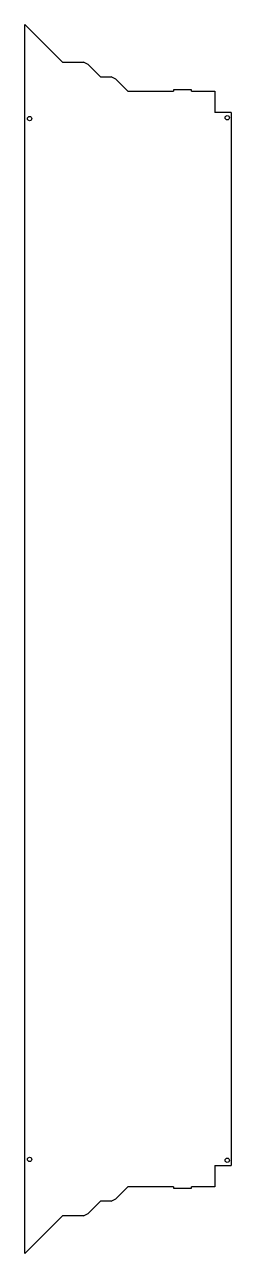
# Model space of a CAD drawing. Header units: millimetres. Extents: x 36 to 206, y -398 to 614.
import ezdxf

# ---------------------------------------------------------------- set-up
doc = ezdxf.new("R2010")
doc.units = ezdxf.units.MM

msp = doc.modelspace()

# ---------------------------------------------------------------- linework, layer by layer
at = {"color": 7, "linetype": 'Continuous', "lineweight": 25}
for p, q in [((36, -398.1), (36, 614)), ((36, 614), (67, 583)), ((67, 583), (84.3, 583)), ((88.2, 581), (84.3, 583)), ((88.2, 581), (98.2, 571)), ((98.2, 571), (107, 571)), ((110.9, 569), (107, 571)), ((110.9, 569), (120.9, 559)), ((120.9, 559), (158.2, 559)), ((158.2, 560.1), (158.2, 559)), ((173.2, 560.1), (158.2, 560.1)), ((173.2, 559), (173.2, 560.1)), ((173.2, 559), (192.2, 559)), ((192.2, 559), (192.2, 541.5)), ((205.8, 541.5), (192.2, 541.5)), ((205.8, 541.5), (205.8, -325.6)), ((192.2, -325.6), (205.8, -325.6)), ((192.2, -325.6), (192.2, -343.1)), ((120.9, -343.1), (110.9, -353.1)), ((158.2, -343.1), (120.9, -343.1)), ((158.2, -343.1), (158.2, -344.2)), ((192.2, -343.1), (173.2, -343.1)), ((173.2, -344.2), (173.2, -343.1)), ((107, -355.1), (110.9, -353.1)), ((158.2, -344.2), (173.2, -344.2)), ((98.2, -355.1), (88.2, -365.1)), ((107, -355.1), (98.2, -355.1)), ((67, -367.1), (36, -398.1)), ((84.3, -367.1), (67, -367.1)), ((84.3, -367.1), (88.2, -365.1))]:
    msp.add_line(p, q, dxfattribs=at)
for centre in [(40, 536.5), (202.5, 537.2), (40, -320.6), (202.5, -321.3)]:
    msp.add_circle(centre, 1.8, dxfattribs=at)

doc.saveas('drawing.dxf')
